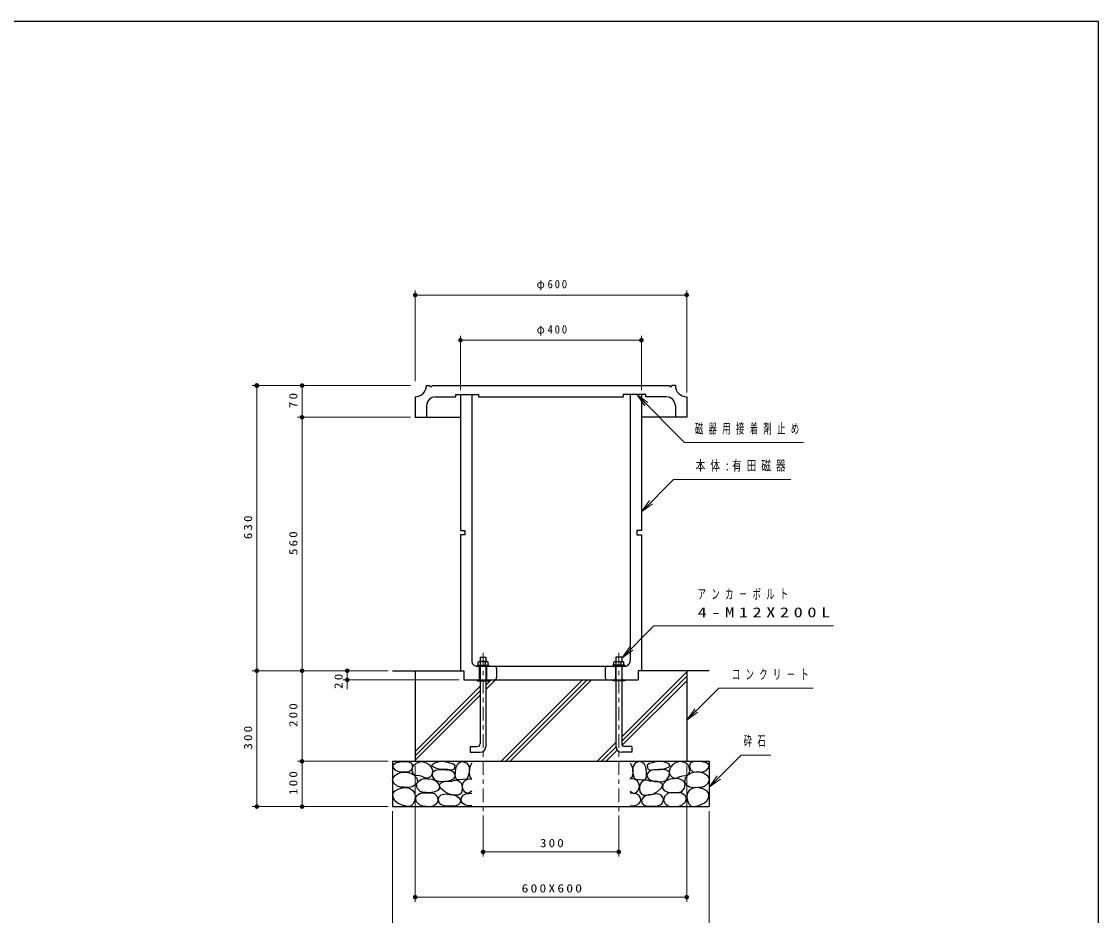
# Model space of a CAD drawing. Units: millimetres on the paper, scale 1:10. Extents: x -365 to 12, y -47 to 257.
# Drawn here: x -238 to 0, y 59.5 to 257 of the extents above; entities that cross this region are included whole.
import ezdxf

# ---------------------------------------------------------------- set-up
doc = ezdxf.new("R2010")
doc.units = ezdxf.units.MM
doc.linetypes.add('USER2', pattern=[6, 3, -1, 1, -1])
doc.layers.add('LY_1', color=3, linetype='Continuous', lineweight=25)
doc.layers.add('LY_2', color=7, linetype='Continuous', lineweight=13)
doc.styles.add('ＭＳ ゴシック', font='')
doc.styles.get('ＭＳ ゴシック').set_extended_font_data('MS Gothic')

# ---------------------------------------------------------------- blocks, each defined once
blk = doc.blocks.new('filled_dot')
at = {"color": 0, "linetype": 'Continuous', "lineweight": -2, "const_width": 1.25}
blk.add_lwpolyline([(-0.625, 0, 1), (0.625, 0, 1)], format="xyb", close=True, dxfattribs=at)

msp = doc.modelspace()

# ---------------------------------------------------------------- linework, layer by layer
at = {"layer": 'LY_1', "color": 7, "lineweight": 13}
for p, q in [((-151.005, 177.593), (-151.005, 197.593)), ((-91.005, 175.093), (-91.005, 197.593)), ((-151.005, 196.593), (-91.005, 196.593)), ((-141.005, 175.593), (-141.005, 187.593)), ((-141.005, 186.593), (-101.005, 186.593)), ((-101.005, 175.593), (-101.005, 187.593)), ((-152.005, 176.593), (-187.005, 176.593)), ((-186.005, 113.593), (-186.005, 176.593)), ((-176.005, 169.593), (-176.005, 176.593)), ((-100.288, 172.119), (-102.055, 174.593)), ((-102.055, 174.593), (-99.581, 172.826)), ((-102.055, 174.593), (-99.934, 172.472)), ((-152.005, 169.593), (-177.005, 169.593)), ((-176.005, 113.593), (-176.005, 169.593)), ((-101.005, 148.738), (-99.237, 151.213)), ((-101.005, 148.738), (-98.884, 150.859)), ((-98.53, 150.506), (-101.005, 148.738)), ((-105.37, 116.415), (-103.602, 118.889)), ((-105.37, 116.415), (-103.249, 118.536)), ((-102.895, 118.182), (-105.37, 116.415)), ((-157.005, 113.593), (-187.005, 113.593)), ((-186.005, 83.593), (-186.005, 113.593)), ((-176.005, 93.593), (-176.005, 113.593)), ((-157.005, 113.593), (-167.005, 113.593)), ((-166.005, 109.497), (-166.005, 113.593)), ((-105.37, 99.005), (-91.005, 113.37)), ((-105.37, 98.015), (-91.005, 112.38)), ((-141.255, 111.593), (-167.005, 111.593)), ((-151.005, 95.797), (-136.64, 110.162)), ((-135.37, 110.442), (-134.218, 111.593)), ((-135.37, 109.452), (-133.228, 111.593)), ((-131.995, 93.593), (-113.995, 111.593)), ((-131.005, 93.593), (-113.005, 111.593)), ((-130.015, 93.593), (-112.015, 111.593)), ((-105.258, 97.138), (-91.005, 111.39)), ((-151.005, 94.807), (-136.64, 109.172)), ((-151.005, 93.817), (-136.64, 108.182)), ((-91.005, 102.686), (-89.237, 105.161)), ((-91.005, 102.686), (-88.884, 104.807)), ((-88.53, 104.454), (-91.005, 102.686)), ((-110.782, 93.593), (-106.64, 97.735)), ((-109.792, 93.593), (-106.635, 96.75)), ((-108.802, 93.593), (-106.346, 96.05)), ((-157.005, 93.593), (-177.005, 93.593)), ((-176.005, 83.593), (-176.005, 93.593)), ((-151.005, 92.593), (-151.005, 62.593)), ((-91.005, 92.593), (-91.005, 62.593)), ((-86.005, 87.915), (-84.237, 90.389)), ((-86.005, 87.915), (-83.884, 90.036)), ((-83.53, 89.682), (-86.005, 87.915)), ((-157.005, 83.593), (-187.005, 83.593)), ((-156.005, 82.593), (-156.005, 52.593)), ((-136.005, 81.593), (-136.005, 72.593)), ((-106.005, 81.593), (-106.005, 72.593)), ((-86.005, 82.593), (-86.005, 52.593)), ((-106.005, 73.593), (-136.005, 73.593)), ((-91.005, 63.593), (-151.005, 63.593))]:
    msp.add_line(p, q, dxfattribs=at)
at = {"layer": 'LY_1'}
for p, q in [((-148.505, 176.593), (-147.755, 176.593)), ((-147.255, 176.593), (-94.755, 176.593)), ((-93.505, 176.593), (-94.255, 176.593)), ((-151.005, 174.093), (-151.005, 169.593)), ((-146.505, 174.093), (-142.005, 174.093)), ((-142.005, 174.093), (-142.005, 174.593)), ((-142.005, 174.593), (-137.005, 174.593)), ((-141.005, 174.593), (-141.005, 144.593)), ((-138.505, 174.593), (-138.505, 115.793)), ((-137.005, 174.593), (-137.005, 174.093)), ((-137.005, 174.093), (-105.005, 174.093)), ((-100.005, 174.593), (-105.005, 174.593)), ((-105.005, 174.593), (-105.005, 174.093)), ((-103.505, 174.593), (-103.505, 115.793)), ((-101.005, 174.593), (-101.005, 144.593)), ((-100.005, 174.093), (-100.005, 174.593)), ((-95.505, 174.093), (-100.005, 174.093)), ((-91.005, 174.093), (-91.005, 169.593)), ((-148.505, 172.093), (-148.505, 169.593)), ((-93.505, 172.093), (-93.505, 169.593)), ((-151.005, 169.593), (-141.005, 169.593)), ((-91.005, 169.593), (-101.005, 169.593)), ((-141.005, 144.593), (-140.005, 144.593)), ((-140.005, 143.593), (-141.005, 143.593)), ((-141.005, 143.593), (-141.005, 113.593)), ((-140.005, 144.593), (-140.005, 143.593)), ((-101.005, 144.593), (-102.005, 144.593)), ((-102.005, 144.593), (-102.005, 143.593)), ((-102.005, 143.593), (-101.005, 143.593)), ((-101.005, 143.593), (-101.005, 113.593)), ((-137.305, 114.823), (-134.705, 114.823)), ((-137.305, 114.823), (-137.305, 114.593)), ((-137.305, 114.593), (-104.705, 114.593)), ((-136.905, 115.624), (-137.102, 115.51)), ((-137.102, 114.823), (-137.102, 115.51)), ((-135.105, 115.623), (-136.905, 115.623)), ((-136.755, 111.893), (-136.755, 114.293)), ((-136.64, 116.593), (-136.64, 115.623)), ((-136.64, 116.593), (-135.37, 116.593)), ((-136.64, 114.593), (-136.64, 111.593)), ((-136.554, 114.823), (-136.554, 115.51)), ((-135.457, 114.823), (-135.457, 115.51)), ((-135.37, 116.593), (-135.37, 115.623)), ((-135.37, 114.593), (-135.37, 111.593)), ((-135.255, 114.293), (-135.255, 111.893)), ((-135.105, 115.623), (-134.908, 115.51)), ((-134.908, 114.823), (-134.908, 115.51)), ((-134.705, 114.823), (-134.705, 114.593)), ((-104.705, 114.823), (-107.305, 114.823)), ((-107.305, 114.823), (-107.305, 114.593)), ((-106.905, 115.623), (-107.102, 115.51)), ((-107.102, 114.823), (-107.102, 115.51)), ((-106.905, 115.623), (-105.105, 115.623)), ((-106.755, 114.293), (-106.755, 111.893)), ((-106.64, 116.593), (-106.64, 115.623)), ((-105.37, 116.593), (-106.64, 116.593)), ((-106.64, 114.593), (-106.64, 111.593)), ((-106.554, 114.823), (-106.554, 115.51)), ((-105.457, 114.823), (-105.457, 115.51)), ((-105.37, 116.593), (-105.37, 115.623)), ((-105.37, 114.593), (-105.37, 111.593)), ((-105.255, 111.893), (-105.255, 114.293)), ((-105.105, 115.623), (-104.908, 115.51)), ((-104.908, 114.823), (-104.908, 115.51)), ((-104.705, 114.823), (-104.705, 114.593)), ((-156.005, 113.593), (-140.255, 113.593)), ((-151.005, 113.593), (-151.005, 93.593)), ((-140.255, 113.593), (-140.255, 111.593)), ((-133.005, 114.093), (-133.005, 112.093)), ((-109.005, 114.093), (-109.005, 112.093)), ((-86.005, 113.593), (-101.755, 113.593)), ((-101.755, 113.593), (-101.755, 111.593)), ((-91.005, 113.593), (-91.005, 93.593)), ((-140.255, 111.593), (-101.755, 111.593)), ((-137.305, 111.593), (-137.305, 111.363)), ((-137.305, 111.363), (-134.705, 111.363)), ((-136.64, 111.363), (-136.64, 97.498)), ((-135.37, 111.363), (-135.37, 96.863)), ((-134.705, 111.593), (-134.705, 111.363)), ((-107.305, 111.593), (-107.305, 111.363)), ((-104.705, 111.363), (-107.305, 111.363)), ((-106.64, 111.363), (-106.64, 96.863)), ((-105.37, 111.363), (-105.37, 97.498)), ((-104.705, 111.593), (-104.705, 111.363)), ((-138.87, 96.863), (-137.275, 96.863)), ((-138.87, 96.863), (-138.87, 95.593)), ((-138.87, 95.593), (-136.64, 95.593)), ((-103.14, 95.593), (-105.37, 95.593)), ((-103.14, 96.863), (-104.735, 96.863)), ((-103.14, 96.863), (-103.14, 95.593)), ((-156.005, 93.593), (-156.005, 83.593)), ((-156.005, 93.593), (-86.005, 93.593)), ((-86.005, 93.593), (-86.005, 83.593)), ((-156.005, 83.593), (-86.005, 83.593))]:
    msp.add_line(p, q, dxfattribs=at)
at = {"layer": 'LY_1', "color": 7, "linetype": 'USER2', "lineweight": 13}
for p, q in [((-136.005, 117.593), (-136.005, 82.593)), ((-106.005, 117.593), (-106.005, 82.593))]:
    msp.add_line(p, q, dxfattribs=at)
at = {"layer": 'LY_1', "color": 7, "lineweight": 13}
for points in [[(-102.055, 174.593), (-91.449, 163.987), (-65.196, 163.987)], [(-101.005, 148.738), (-93.934, 155.809), (-68.022, 155.809)], [(-105.37, 116.415), (-98.299, 123.486), (-58.569, 123.486)], [(-91.005, 102.686), (-83.934, 109.757), (-63.028, 109.757)], [(-86.005, 87.915), (-78.934, 94.986), (-72.421, 94.986)]]:
    msp.add_lwpolyline(points, dxfattribs=at)
at = {"layer": 'LY_1'}
for points in [[(-153.472, 91.244), (-154.409, 91.22), (-155.305, 91.591), (-155.827, 92.168), (-155.974, 92.78), (-155.386, 93.274), (-154.413, 93.499), (-153.798, 93.561), (-153.199, 93.573), (-152.408, 93.506), (-151.787, 93.177), (-151.599, 92.558), (-151.762, 91.863), (-152.505, 91.219)], [(-148.887, 89.931), (-149.461, 90.205), (-150.077, 90.401), (-150.791, 90.485), (-151.39, 90.699), (-151.703, 91.406), (-151.588, 92.285), (-151.304, 92.767), (-150.895, 93.127), (-150.206, 93.442), (-149.457, 93.524), (-148.715, 93.337), (-148.045, 92.929), (-147.521, 92.395), (-147.203, 91.739), (-147.17, 91.079), (-147.401, 90.451), (-147.767, 90.062), (-148.243, 89.856)], [(-145.199, 91.808), (-145.699, 91.847), (-146.231, 91.975), (-146.992, 92.275), (-147.374, 92.672), (-147.062, 93.033), (-146.426, 93.342), (-145.617, 93.583), (-144.892, 93.621), (-144.158, 93.487), (-143.357, 93.286), (-142.71, 93.116), (-142.27, 92.756), (-142.409, 91.836), (-143.015, 91.653), (-143.776, 91.752), (-144.504, 91.788)], [(-139.571, 89.683), (-140.487, 89.584), (-141.205, 89.47), (-141.801, 89.534), (-142.134, 90.267), (-142.098, 91.368), (-141.967, 92.292), (-141.603, 93.028), (-141.103, 93.416), (-140.487, 93.573), (-139.595, 93.201), (-139.163, 92.513), (-139.026, 91.69), (-139.113, 90.915), (-139.348, 90.178)], [(-102.44, 89.683), (-101.523, 89.584), (-100.805, 89.47), (-100.21, 89.534), (-99.877, 90.267), (-99.912, 91.368), (-100.043, 92.292), (-100.408, 93.028), (-100.908, 93.416), (-101.523, 93.573), (-102.415, 93.201), (-102.848, 92.513), (-102.985, 91.69), (-102.897, 90.915), (-102.663, 90.178)], [(-96.812, 91.808), (-96.311, 91.847), (-95.78, 91.975), (-95.018, 92.275), (-94.636, 92.672), (-94.949, 93.033), (-95.585, 93.342), (-96.394, 93.583), (-97.119, 93.621), (-97.852, 93.487), (-98.653, 93.286), (-99.3, 93.116), (-99.741, 92.756), (-99.601, 91.836), (-98.995, 91.653), (-98.234, 91.752), (-97.506, 91.788)], [(-93.123, 89.931), (-92.549, 90.205), (-91.934, 90.401), (-91.219, 90.485), (-90.62, 90.699), (-90.308, 91.406), (-90.422, 92.285), (-90.706, 92.767), (-91.116, 93.127), (-91.804, 93.442), (-92.553, 93.524), (-93.296, 93.337), (-93.965, 92.929), (-94.49, 92.395), (-94.808, 91.739), (-94.841, 91.079), (-94.61, 90.451), (-94.243, 90.062), (-93.767, 89.856)], [(-88.539, 91.244), (-87.601, 91.22), (-86.705, 91.591), (-86.183, 92.168), (-86.036, 92.78), (-86.625, 93.274), (-87.597, 93.499), (-88.212, 93.561), (-88.811, 93.573), (-89.603, 93.506), (-90.224, 93.177), (-90.411, 92.558), (-90.249, 91.863), (-89.505, 91.219)], [(-153.472, 87.899), (-154.248, 87.886), (-155.008, 88.122), (-155.748, 88.744), (-156.049, 89.559), (-155.665, 90.349), (-154.859, 90.922), (-153.972, 91.165), (-153.075, 91.17), (-152.162, 91.019), (-151.316, 90.6), (-150.666, 89.85), (-150.498, 88.989), (-150.923, 88.366), (-151.663, 87.948), (-152.579, 87.778)], [(-144.613, 89.13), (-145.589, 89.049), (-146.51, 89.381), (-147.161, 90.279), (-147.179, 91.222), (-146.525, 91.649), (-145.589, 91.78), (-144.802, 91.777), (-144.055, 91.724), (-143.341, 91.63), (-142.688, 91.333), (-142.301, 90.858), (-142.186, 90.301), (-142.545, 89.721), (-143.218, 89.325), (-143.918, 89.133)], [(-97.398, 89.13), (-96.421, 89.049), (-95.501, 89.381), (-94.85, 90.279), (-94.831, 91.222), (-95.486, 91.649), (-96.421, 91.78), (-97.208, 91.777), (-97.956, 91.724), (-98.67, 91.63), (-99.322, 91.333), (-99.709, 90.858), (-99.824, 90.301), (-99.465, 89.721), (-98.792, 89.325), (-98.092, 89.133)], [(-88.539, 87.899), (-87.763, 87.886), (-87.003, 88.122), (-86.263, 88.744), (-85.962, 89.559), (-86.345, 90.349), (-87.151, 90.922), (-88.038, 91.165), (-88.935, 91.17), (-89.848, 91.019), (-90.695, 90.6), (-91.344, 89.85), (-91.512, 88.989), (-91.087, 88.366), (-90.348, 87.948), (-89.432, 87.778)], [(-148.541, 86.709), (-149.241, 86.718), (-149.903, 86.957), (-150.533, 87.644), (-150.696, 88.518), (-150.353, 89.167), (-149.73, 89.609), (-148.999, 89.774), (-148.243, 89.757), (-147.275, 89.618), (-146.385, 89.187), (-145.772, 88.458), (-145.641, 87.651), (-146.027, 87.165), (-146.657, 86.833), (-147.611, 86.625)], [(-143.497, 86.34), (-144.013, 86.608), (-144.529, 86.954), (-145.374, 87.644), (-145.701, 88.377), (-145.29, 88.82), (-144.585, 89.102), (-143.71, 89.187), (-142.883, 89.241), (-142.283, 89.395), (-141.684, 89.437), (-140.986, 89.018), (-140.675, 88.411), (-140.596, 87.679), (-140.687, 86.89), (-141.042, 86.312), (-141.554, 86.148), (-142.158, 86.145), (-142.846, 86.202)], [(-98.513, 86.34), (-97.998, 86.608), (-97.481, 86.954), (-96.636, 87.644), (-96.31, 88.377), (-96.721, 88.82), (-97.426, 89.102), (-98.3, 89.187), (-99.127, 89.241), (-99.728, 89.395), (-100.327, 89.437), (-101.024, 89.018), (-101.335, 88.411), (-101.414, 87.679), (-101.323, 86.89), (-100.968, 86.312), (-100.457, 86.148), (-99.852, 86.145), (-99.164, 86.202)], [(-93.47, 86.709), (-92.77, 86.718), (-92.107, 86.957), (-91.478, 87.644), (-91.314, 88.518), (-91.657, 89.167), (-92.28, 89.609), (-93.011, 89.774), (-93.767, 89.757), (-94.735, 89.618), (-95.626, 89.187), (-96.238, 88.458), (-96.369, 87.651), (-95.983, 87.165), (-95.353, 86.833), (-94.4, 86.625)], [(-152.951, 83.662), (-153.672, 83.835), (-154.364, 84.108), (-154.963, 84.437), (-155.479, 84.901), (-155.894, 85.665), (-155.925, 86.462), (-155.427, 87.098), (-154.611, 87.527), (-153.776, 87.769), (-152.957, 87.811), (-152.183, 87.601), (-151.527, 87.138), (-151.093, 86.486), (-151.007, 85.588), (-151.266, 84.653), (-151.528, 84.135), (-151.91, 83.761), (-152.413, 83.622)], [(-148.466, 83.636), (-149.261, 83.667), (-150.027, 83.958), (-150.74, 84.635), (-150.969, 85.47), (-150.572, 86.113), (-149.854, 86.535), (-148.992, 86.664), (-148.119, 86.634), (-147.416, 86.623), (-146.757, 86.461), (-146.127, 85.846), (-145.914, 84.999), (-146.24, 84.268), (-146.905, 83.76), (-147.681, 83.567)], [(-140.986, 85.085), (-141.07, 84.416), (-141.471, 83.987), (-142.046, 83.746), (-142.836, 83.659), (-143.636, 83.69), (-144.542, 83.736), (-145.338, 84.025), (-145.735, 84.526), (-145.868, 85.169), (-145.687, 85.762), (-145.282, 86.201), (-144.406, 86.397), (-143.413, 86.285), (-142.622, 86.192), (-141.907, 85.978), (-141.395, 85.594)], [(-101.024, 85.085), (-100.94, 84.416), (-100.539, 83.987), (-99.964, 83.746), (-99.175, 83.659), (-98.374, 83.69), (-97.468, 83.736), (-96.672, 84.025), (-96.275, 84.526), (-96.142, 85.169), (-96.323, 85.762), (-96.728, 86.201), (-97.604, 86.397), (-98.597, 86.285), (-99.388, 86.192), (-100.103, 85.978), (-100.615, 85.594)], [(-93.544, 83.636), (-92.749, 83.667), (-91.983, 83.958), (-91.271, 84.635), (-91.041, 85.47), (-91.438, 86.113), (-92.157, 86.535), (-93.018, 86.664), (-93.891, 86.634), (-94.594, 86.623), (-95.254, 86.461), (-95.883, 85.846), (-96.096, 84.999), (-95.771, 84.268), (-95.105, 83.76), (-94.33, 83.567)], [(-89.059, 83.662), (-88.339, 83.835), (-87.647, 84.108), (-87.048, 84.437), (-86.532, 84.901), (-86.117, 85.665), (-86.086, 86.462), (-86.583, 87.098), (-87.399, 87.527), (-88.235, 87.769), (-89.053, 87.811), (-89.827, 87.601), (-90.484, 87.138), (-90.918, 86.486), (-91.004, 85.588), (-90.744, 84.653), (-90.483, 84.135), (-90.1, 83.761), (-89.597, 83.622)]]:
    msp.add_lwpolyline(points, close=True, dxfattribs=at)
for points in [[(-138.48, 93.251), (-138.79, 92.7), (-139.001, 92.111), (-139.099, 91.478), (-139.1, 90.798), (-138.852, 90.03), (-138.53, 89.906)], [(-103.53, 93.251), (-103.221, 92.7), (-103.01, 92.111), (-102.911, 91.478), (-102.91, 90.798), (-103.158, 90.03), (-103.48, 89.906)], [(-138.505, 86.982), (-139.273, 86.511), (-139.906, 86.726), (-140.388, 87.304), (-140.583, 88.013), (-140.463, 88.716), (-140.155, 89.225), (-139.695, 89.584), (-139.085, 89.727), (-138.456, 89.658)], [(-103.505, 86.982), (-102.737, 86.511), (-102.104, 86.726), (-101.622, 87.304), (-101.428, 88.013), (-101.548, 88.716), (-101.855, 89.225), (-102.316, 89.584), (-102.925, 89.727), (-103.555, 89.658)], [(-138.505, 83.86), (-139.182, 83.781), (-139.868, 83.909), (-140.495, 84.277), (-140.859, 84.851), (-140.8, 85.52), (-140.413, 86.09), (-139.832, 86.386), (-139.174, 86.511), (-138.505, 86.586)], [(-103.505, 83.86), (-102.828, 83.781), (-102.142, 83.909), (-101.516, 84.277), (-101.151, 84.851), (-101.21, 85.52), (-101.597, 86.09), (-102.178, 86.386), (-102.836, 86.511), (-103.505, 86.586)]]:
    msp.add_lwpolyline(points, dxfattribs=at)
for centre, radius, start, end in [((-151.005, 176.593), 2.5, 270.00002, 0), ((-147.505, 176.593), 0.25, 179.99998, 0.00001), ((-94.505, 176.593), 0.25, 179.99996, 0.00001), ((-91.005, 176.593), 2.5, 179.99996, 269.99995), ((-146.505, 172.093), 2, 89.99998, 179.99996), ((-95.505, 172.093), 2, 0, 89.99998), ((-137.305, 115.793), 1.2, 179.99998, 270.00003), ((-136.828, 114.951), 0.622, 63.83959, 116.16044), ((-137.055, 114.293), 0.3, 0, 89.99998), ((-136.005, 113.181), 2.393, 76.74709, 103.25284), ((-135.182, 114.951), 0.622, 63.83954, 116.16039), ((-134.955, 114.293), 0.3, 89.99998, 179.99996), ((-133.505, 114.093), 0.5, 0, 89.99998), ((-108.505, 114.093), 0.5, 89.99998, 179.99996), ((-106.828, 114.951), 0.622, 63.83958, 116.16043), ((-107.055, 114.293), 0.3, 0, 89.99998), ((-106.005, 113.181), 2.393, 76.74712, 103.25287), ((-105.182, 114.951), 0.622, 63.83952, 116.16037), ((-104.955, 114.293), 0.3, 89.99998, 179.99996), ((-104.705, 115.793), 1.2, 269.99996, 0), ((-137.055, 111.893), 0.3, 270.00002, 0), ((-134.955, 111.893), 0.3, 179.99998, 270.00003), ((-133.505, 112.093), 0.5, 270.00002, 0), ((-108.505, 112.093), 0.5, 179.99996, 269.99995), ((-107.055, 111.893), 0.3, 269.99996, 0), ((-104.955, 111.893), 0.3, 179.99996, 269.99995), ((-137.275, 97.498), 0.635, 270.00002, 0), ((-136.64, 96.863), 1.27, 270.00002, 0), ((-105.37, 96.863), 1.27, 179.99996, 269.99995), ((-104.735, 97.498), 0.635, 179.99996, 269.99995)]:
    msp.add_arc(centre, radius, start, end, dxfattribs=at)
at = {"layer": 'LY_2', "color": 20, "lineweight": 25}
for p, q in [((0, 257), (-365, 257)), ((0, 0), (0, 257))]:
    msp.add_line(p, q, dxfattribs=at)

# ---------------------------------------------------------------- block references
at = {"layer": 'LY_1', "color": 7, "lineweight": 13, "xscale": 0.4, "yscale": 0.4}
for p in [(-151.005, 196.593), (-141.005, 186.593), (-136.005, 73.593), (-151.005, 63.593)]:
    msp.add_blockref('filled_dot', p, dxfattribs=at)
at = {"layer": 'LY_1', "color": 7, "lineweight": 13}
for p, xscale, yscale, rotation in [((-91.005, 196.593), 0.4, 0.4, 180), ((-101.005, 186.593), 0.4, 0.4, 180), ((-186.005, 176.593), 0.431, 0.431, 270), ((-176.005, 176.593), 0.4, 0.4, 270), ((-176.005, 169.593), 0.4, 0.4, 90), ((-186.005, 113.593), 0.4, 0.4, 270), ((-176.005, 113.593), 0.4, 0.4, 90), ((-166.005, 113.593), 0.4, 0.4, 270), ((-166.005, 111.593), 0.4, 0.4, 90), ((-176.005, 93.593), 0.4, 0.4, 90), ((-186.005, 83.593), 0.4, 0.4, 90), ((-176.005, 83.593), 0.4, 0.4, 90), ((-106.005, 73.593), 0.4, 0.4, 180), ((-91.005, 63.593), 0.4, 0.4, 180)]:
    msp.add_blockref('filled_dot', p, dxfattribs=dict(at, xscale=xscale, yscale=yscale, rotation=rotation))

# ---------------------------------------------------------------- texts
at = {"layer": 'LY_1', "color": 7, "style": 'ＭＳ ゴシック'}
for s, insert, char_height, attachment_point in [('\\T1.33;\\W0.95;φ600', (-120.593, 197.593), 1.833, 8), ('\\T1.33;\\W0.95;φ400', (-120.593, 187.593), 1.833, 8), ('\\T1.64;\\W0.6;磁器用接着剤止め', (-89.196, 166.987), 2.199, 4), ('\\T1.5;\\W0.7;本体:有田磁器', (-89.022, 158.809), 2.199, 4), ('\\T1.64;\\W0.6;アンカ－ボルト', (-88.569, 130.486), 2.199, 4), ('\\T1.5;\\W1.35;4-M12X200L', (-88.569, 126.486), 2.199, 4), ('\\T1.64;\\W0.6;コンクリ－ト', (-81.028, 112.757), 2.199, 4), ('\\T1.64;\\W0.6;砕石', (-78.421, 97.986), 2.199, 4), ('\\T1.33;\\W1.15;300', (-120.564, 74.593), 1.833, 8), ('\\T1.32;\\W1.2;600X600', (-120.572, 64.593), 1.833, 8)]:
    msp.add_mtext(s, dxfattribs=dict(at, insert=insert, char_height=char_height, attachment_point=attachment_point))
at = {"layer": 'LY_1', "color": 7, "char_height": 1.833, "attachment_point": 8, "rotation": 90, "style": 'ＭＳ ゴシック'}
for s, insert in [('\\T1.34;\\W1.15;70', (-177.005, 173.521)), ('\\T1.33;\\W1.15;630', (-187.005, 145.509)), ('\\T1.33;\\W1.15;560', (-177.005, 142.009)), ('\\T1.34;\\W1.15;20', (-167.005, 111.497)), ('\\T1.33;\\W1.15;200', (-177.005, 104.035)), ('\\T1.33;\\W1.15;300', (-187.005, 99.035)), ('\\T1.33;\\W1.15;100', (-177.005, 89.022))]:
    msp.add_mtext(s, dxfattribs=dict(at, insert=insert))

doc.saveas('drawing.dxf')
